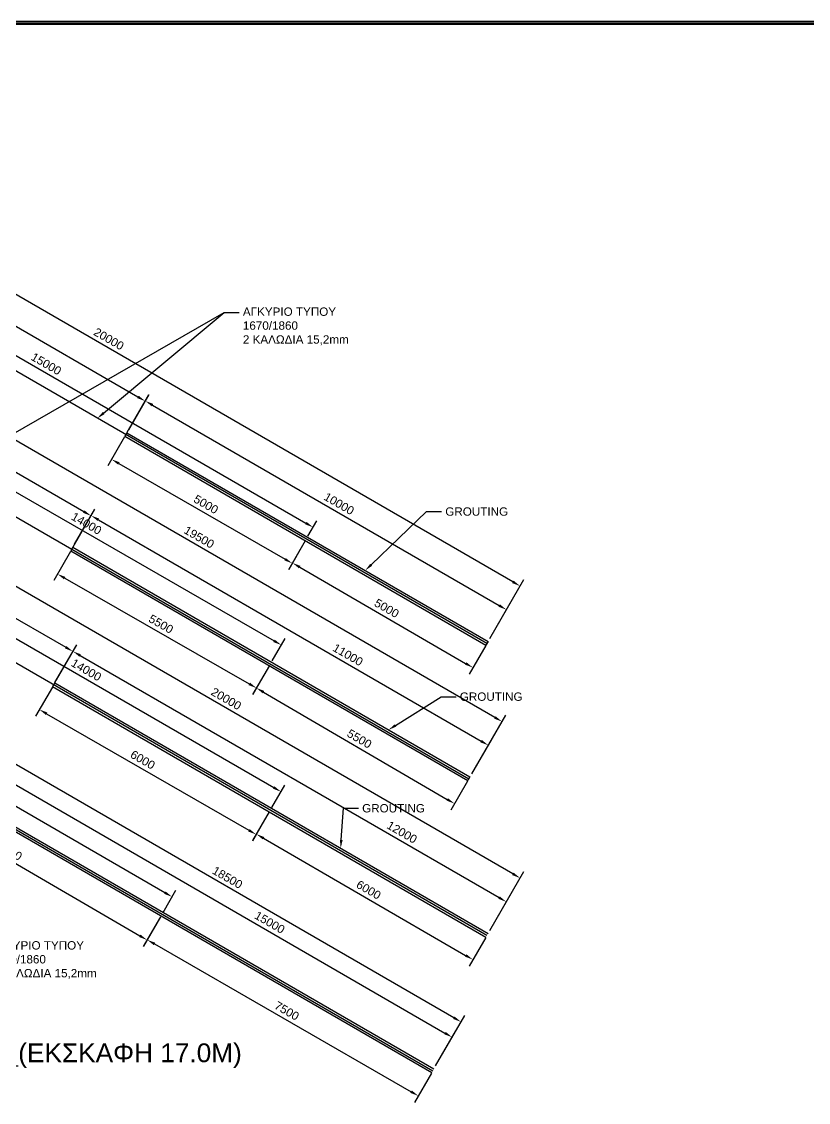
# Model space of a CAD drawing. Header units: inches. Extents: x 3 to 172, y -67 to 57.
# Drawn here: x 18.38 to 37.25, y -37.74 to -11.83 of the extents above; entities that cross this region are included whole.
import ezdxf
from ezdxf import colors
from ezdxf.entities.mleader import LeaderData, LeaderLine
from ezdxf.math import Vec2, Vec3

# ---------------------------------------------------------------- set-up
doc = ezdxf.new("R2010")
doc.units = ezdxf.units.IN
doc.header["$MEASUREMENT"] = 0
for name, color, linetype in [('BEAMS', 3, 'Continuous'), ('BORDER-1', 5, 'Continuous'), ('DETAILS', 3, 'Continuous'), ('PILES 1500', 3, 'Continuous'), ('STATICA', 3, 'Continuous'), ('TEXT', 3, 'Continuous')]:
    doc.layers.add(name, color=color, linetype=linetype)
doc.styles.add('arial greek', font='arial.ttf')
doc.styles.get("Standard").update_dxf_attribs({"font": 'arial.ttf'})
doc.styles.add('STYLE1', font='arial.ttf')
doc.styles.add('STYLE2', font='arial.ttf')
doc.dimstyles.new('1-100', dxfattribs={"dimtxt": 0.2, "dimasz": 0.2, "dimexe": 0.2, "dimexo": 0, "dimgap": 0.1, "dimtad": 1, "dimdec": 0, "dimlfac": 1000, "dimzin": 1, "dimdsep": 46, "dimtxsty": 'arial greek', "dimcen": 0.02, "dimclrd": 1, "dimclre": 1, "dimclrt": 3, "dimadec": 3, "dimazin": 0, "dimtfac": 0.1, "dimtdec": 0, "dimtmove": 0, "dimatfit": 2, "dimfxl": 1, "dimtolj": 1, "dimtzin": 0, "dimarcsym": 0})
doc.dimstyles.new('style 1', dxfattribs={"dimtxt": 0.2, "dimasz": 0.2, "dimexe": 0.18, "dimexo": 0.0625, "dimgap": 0.09, "dimtad": 1, "dimdec": 0, "dimlfac": 1000, "dimzin": 0, "dimdsep": 46, "dimtxsty": 'STYLE2', "dimcen": 0.09, "dimclrd": 1, "dimclre": 1, "dimclrt": 3, "dimadec": 3, "dimazin": 0, "dimtfac": 1, "dimtdec": 0, "dimtofl": 0, "dimtmove": 0, "dimatfit": 3, "dimfxl": 1, "dimtolj": 1, "dimtzin": 0, "dimarcsym": 0})

# ---------------------------------------------------------------- blocks, each defined once
blk = doc.blocks.new('*D427')
at = {"layer": 'DefPoints', "color": 0, "linetype": 'Continuous', "ltscale": 4, "transparency": 16777216}
for p in [(12.227, -16.72), (21.346, -20.927), (20.883, -21.727)]:
    blk.add_point(p, dxfattribs=at)
at = {"layer": 'DETAILS', "color": 1, "linetype": 'Continuous', "lineweight": -2, "ltscale": 4, "transparency": 16777216}
for p, q in [((12.258, -16.666), (12.78, -15.764)), ((12.863, -16.02), (21.173, -20.827)), ((20.914, -21.673), (21.436, -20.771))]:
    blk.add_line(p, q, dxfattribs=at)
at = {"layer": 'DETAILS', "color": 1, "linetype": 'Continuous', "ltscale": 4, "transparency": 16777216}
for points in [[(12.88, -15.991), (12.846, -16.049), (12.69, -15.92)], [(21.189, -20.798), (21.156, -20.856), (21.346, -20.927)]]:
    blk.add_solid(points, dxfattribs=at)
at = {"layer": 'DETAILS', "color": 3, "linetype": 'Continuous', "lineweight": 15, "ltscale": 4, "transparency": 16777216, "insert": (17.114, -18.257), "char_height": 0.2, "attachment_point": 5, "rotation": 329.9515, "style": 'STYLE2'}
blk.add_mtext('\\A1;10000', dxfattribs=at)
blk = doc.blocks.new('*D428')
at = {"layer": 'DefPoints', "color": 0, "linetype": 'Continuous', "ltscale": 4, "transparency": 16777216}
for p in [(20.918, -21.666), (30.005, -25.927), (29.576, -26.67)]:
    blk.add_point(p, dxfattribs=at)
at = {"layer": 'DETAILS', "color": 1, "linetype": 'Continuous', "lineweight": -2, "ltscale": 4, "transparency": 16777216}
for p, q in [((20.95, -21.612), (21.438, -20.767)), ((21.521, -21.023), (29.832, -25.827)), ((29.608, -26.616), (30.096, -25.772))]:
    blk.add_line(p, q, dxfattribs=at)
at = {"layer": 'DETAILS', "color": 1, "linetype": 'Continuous', "ltscale": 4, "transparency": 16777216}
for points in [[(21.538, -20.994), (21.504, -21.052), (21.348, -20.923)], [(29.849, -25.798), (29.816, -25.856), (30.005, -25.927)]]:
    blk.add_solid(points, dxfattribs=at)
at = {"layer": 'DETAILS', "color": 3, "linetype": 'Continuous', "lineweight": 15, "ltscale": 4, "transparency": 16777216, "insert": (25.994, -23.387), "char_height": 0.2, "attachment_point": 5, "rotation": 329.9721, "style": 'STYLE2'}
blk.add_mtext('\\A1;10000', dxfattribs=at)
blk = doc.blocks.new('*D429')
at = {"layer": 'DefPoints', "color": 0, "linetype": 'Continuous', "ltscale": 4, "transparency": 16777216}
for p in [(13.02, -15.349), (12.262, -16.658), (29.576, -26.67)]:
    blk.add_point(p, dxfattribs=at)
at = {"layer": 'DETAILS', "color": 1, "linetype": 'Continuous', "lineweight": -2, "ltscale": 4, "transparency": 16777216}
for p, q in [((12.294, -16.604), (13.11, -15.193)), ((30.16, -25.26), (13.193, -15.449)), ((29.608, -26.616), (30.424, -25.204))]:
    blk.add_line(p, q, dxfattribs=at)
at = {"layer": 'DETAILS', "color": 1, "linetype": 'Continuous', "ltscale": 4, "transparency": 16777216}
for points in [[(13.21, -15.42), (13.176, -15.478), (13.02, -15.349)], [(30.177, -25.231), (30.144, -25.289), (30.334, -25.36)]]:
    blk.add_solid(points, dxfattribs=at)
at = {"layer": 'DETAILS', "color": 3, "linetype": 'Continuous', "lineweight": 15, "ltscale": 4, "transparency": 16777216, "insert": (20.474, -19.437), "char_height": 0.2, "attachment_point": 5, "rotation": 329.9614, "style": 'STYLE2'}
blk.add_mtext('\\A1;20000', dxfattribs=at)
blk = doc.blocks.new('*D474')
at = {"layer": 'DefPoints', "color": 0, "transparency": 16777216}
for p in [(12.048, -16.708), (12.205, -16.707), (13.581, -16.708), (13.475, -16.932), (29.541, -26.732)]:
    blk.add_point(p, dxfattribs=at)
at = {"layer": 'STATICA', "color": 1, "lineweight": -2, "transparency": 16777216}
blk.add_line((13.209, -17.518), (12.836, -17.979), dxfattribs=at)
for start, end in [(338.8595, 351.102), (321.0635, 329.9615)]:
    blk.add_arc((12.206, -16.708), 1.289, start, end, dxfattribs=at)
at = {"layer": 'STATICA', "color": 1, "transparency": 16777216}
for points in [[(13.446, -16.905), (13.513, -16.91), (13.495, -16.708)], [(13.438, -17.187), (13.378, -17.158), (13.322, -17.353)]]:
    blk.add_solid(points, dxfattribs=at)
at = {"layer": 'STATICA', "color": 3, "transparency": 16777216, "insert": (12.865, -17.621), "char_height": 0.2, "attachment_point": 5, "rotation": 51.0635, "style": 'arial greek'}
blk.add_mtext('\\A1;30%%D', dxfattribs=at)
blk = doc.blocks.new('*D430')
at = {"layer": 'DefPoints', "color": 0, "linetype": 'Continuous', "ltscale": 4, "transparency": 16777216}
for p in [(12.227, -16.72), (25.372, -23.952), (25.216, -24.222)]:
    blk.add_point(p, dxfattribs=at)
at = {"layer": 'DETAILS', "color": 1, "linetype": 'Continuous', "lineweight": -2, "ltscale": 4, "transparency": 16777216}
for p, q in [((12.258, -16.666), (12.473, -16.294)), ((12.556, -16.55), (25.199, -23.852)), ((25.247, -24.168), (25.462, -23.796))]:
    blk.add_line(p, q, dxfattribs=at)
at = {"layer": 'DETAILS', "color": 1, "linetype": 'Continuous', "ltscale": 4, "transparency": 16777216}
for points in [[(12.573, -16.521), (12.539, -16.579), (12.383, -16.45)], [(25.215, -23.823), (25.182, -23.881), (25.372, -23.952)]]:
    blk.add_solid(points, dxfattribs=at)
at = {"layer": 'DETAILS', "color": 3, "linetype": 'Continuous', "lineweight": 15, "ltscale": 4, "transparency": 16777216, "insert": (18.973, -20.035), "char_height": 0.2, "attachment_point": 5, "rotation": 329.9899, "style": 'STYLE2'}
blk.add_mtext('\\A1;15000', dxfattribs=at)
blk = doc.blocks.new('*D431')
at = {"layer": 'DefPoints', "color": 0, "linetype": 'Continuous', "ltscale": 4, "transparency": 16777216}
for p in [(25.216, -24.222), (29.541, -26.732), (29.202, -27.315)]:
    blk.add_point(p, dxfattribs=at)
at = {"layer": 'DETAILS', "color": 1, "linetype": 'Continuous', "lineweight": -2, "ltscale": 4, "transparency": 16777216}
for p, q in [((25.184, -24.276), (24.787, -24.962)), ((25.05, -24.906), (29.029, -27.215)), ((29.509, -26.786), (29.112, -27.471))]:
    blk.add_line(p, q, dxfattribs=at)
at = {"layer": 'DETAILS', "color": 1, "linetype": 'Continuous', "ltscale": 4, "transparency": 16777216}
for points in [[(25.067, -24.877), (25.033, -24.935), (24.877, -24.806)], [(29.046, -27.186), (29.012, -27.244), (29.202, -27.315)]]:
    blk.add_solid(points, dxfattribs=at)
at = {"layer": 'DETAILS', "color": 3, "linetype": 'Continuous', "lineweight": 15, "ltscale": 4, "transparency": 16777216, "insert": (27.136, -25.894), "char_height": 0.2, "attachment_point": 5, "rotation": 329.876, "style": 'STYLE2'}
blk.add_mtext('\\A1;5000', dxfattribs=at)
blk = doc.blocks.new('*D432')
at = {"layer": 'DefPoints', "color": 0, "linetype": 'Continuous', "ltscale": 4, "transparency": 16777216}
for p in [(20.883, -21.727), (25.216, -24.222), (24.873, -24.817)]:
    blk.add_point(p, dxfattribs=at)
at = {"layer": 'DETAILS', "color": 1, "linetype": 'Continuous', "lineweight": -2, "ltscale": 4, "transparency": 16777216}
for p, q in [((20.852, -21.781), (20.45, -22.478)), ((20.714, -22.422), (24.7, -24.717)), ((25.185, -24.276), (24.783, -24.973))]:
    blk.add_line(p, q, dxfattribs=at)
at = {"layer": 'DETAILS', "color": 1, "linetype": 'Continuous', "ltscale": 4, "transparency": 16777216}
for points in [[(20.73, -22.393), (20.697, -22.451), (20.54, -22.322)], [(24.716, -24.689), (24.683, -24.746), (24.873, -24.817)]]:
    blk.add_solid(points, dxfattribs=at)
at = {"layer": 'DETAILS', "color": 3, "linetype": 'Continuous', "lineweight": 15, "ltscale": 4, "transparency": 16777216, "insert": (22.803, -23.403), "char_height": 0.2, "attachment_point": 5, "rotation": 330.0655, "style": 'STYLE2'}
blk.add_mtext('\\A1;5000', dxfattribs=at)
blk = doc.blocks.new('*D435')
at = {"layer": 'DefPoints', "color": 0, "linetype": 'Continuous', "ltscale": 4, "transparency": 16777216}
for p in [(12.227, -20.22), (20.047, -23.676), (19.585, -24.475)]:
    blk.add_point(p, dxfattribs=at)
at = {"layer": 'DETAILS', "color": 1, "linetype": 'Continuous', "lineweight": -2, "ltscale": 4, "transparency": 16777216}
for p, q in [((12.258, -20.166), (12.779, -19.266)), ((12.862, -19.522), (19.874, -23.576)), ((19.617, -24.42), (20.137, -23.52))]:
    blk.add_line(p, q, dxfattribs=at)
at = {"layer": 'DETAILS', "color": 1, "linetype": 'Continuous', "ltscale": 4, "transparency": 16777216}
for points in [[(12.878, -19.493), (12.845, -19.55), (12.689, -19.421)], [(19.891, -23.547), (19.857, -23.605), (20.047, -23.676)]]:
    blk.add_solid(points, dxfattribs=at)
at = {"layer": 'DETAILS', "color": 3, "linetype": 'Continuous', "lineweight": 15, "ltscale": 4, "transparency": 16777216, "insert": (16.464, -21.382), "char_height": 0.2, "attachment_point": 5, "rotation": 329.965, "style": 'STYLE2'}
blk.add_mtext('\\A1;8500', dxfattribs=at)
blk = doc.blocks.new('*D436')
at = {"layer": 'DefPoints', "color": 0, "linetype": 'Continuous', "ltscale": 4, "transparency": 16777216}
for p in [(19.621, -24.413), (29.572, -29.178), (29.143, -29.92)]:
    blk.add_point(p, dxfattribs=at)
at = {"layer": 'DETAILS', "color": 1, "linetype": 'Continuous', "lineweight": -2, "ltscale": 4, "transparency": 16777216}
for p, q in [((19.652, -24.359), (20.14, -23.516)), ((20.223, -23.772), (29.399, -29.078)), ((29.175, -29.866), (29.662, -29.022))]:
    blk.add_line(p, q, dxfattribs=at)
at = {"layer": 'DETAILS', "color": 1, "linetype": 'Continuous', "ltscale": 4, "transparency": 16777216}
for points in [[(20.24, -23.743), (20.206, -23.8), (20.05, -23.671)], [(29.416, -29.049), (29.382, -29.107), (29.572, -29.178)]]:
    blk.add_solid(points, dxfattribs=at)
at = {"layer": 'DETAILS', "color": 3, "linetype": 'Continuous', "lineweight": 15, "ltscale": 4, "transparency": 16777216, "insert": (26.206, -27.009), "char_height": 0.2, "attachment_point": 5, "rotation": 329.9593, "style": 'STYLE2'}
blk.add_mtext('\\A1;11000', dxfattribs=at)
blk = doc.blocks.new('*D437')
at = {"layer": 'DefPoints', "color": 0, "linetype": 'Continuous', "ltscale": 4, "transparency": 16777216}
for p in [(13.02, -18.849), (12.262, -20.158), (29.143, -29.92)]:
    blk.add_point(p, dxfattribs=at)
at = {"layer": 'DETAILS', "color": 1, "linetype": 'Continuous', "lineweight": -2, "ltscale": 4, "transparency": 16777216}
for p, q in [((12.294, -20.104), (13.11, -18.693)), ((29.728, -28.51), (13.193, -18.949)), ((29.175, -29.866), (29.991, -28.454))]:
    blk.add_line(p, q, dxfattribs=at)
at = {"layer": 'DETAILS', "color": 1, "linetype": 'Continuous', "ltscale": 4, "transparency": 16777216}
for points in [[(13.21, -18.92), (13.176, -18.978), (13.02, -18.849)], [(29.744, -28.481), (29.711, -28.539), (29.901, -28.61)]]:
    blk.add_solid(points, dxfattribs=at)
at = {"layer": 'DETAILS', "color": 3, "linetype": 'Continuous', "lineweight": 15, "ltscale": 4, "transparency": 16777216, "insert": (22.639, -24.189), "char_height": 0.2, "attachment_point": 5, "rotation": 329.9614, "style": 'STYLE2'}
blk.add_mtext('\\A1;19500', dxfattribs=at)
blk = doc.blocks.new('*D476')
at = {"layer": 'DefPoints', "color": 0, "transparency": 16777216}
for p in [(12.048, -20.208), (12.205, -20.207), (13.581, -20.208), (13.475, -20.432), (29.108, -29.981)]:
    blk.add_point(p, dxfattribs=at)
at = {"layer": 'STATICA', "color": 1, "lineweight": -2, "transparency": 16777216}
blk.add_line((13.209, -21.018), (12.836, -21.479), dxfattribs=at)
for start, end in [(338.8595, 351.102), (321.0635, 329.9615)]:
    blk.add_arc((12.206, -20.208), 1.289, start, end, dxfattribs=at)
at = {"layer": 'STATICA', "color": 1, "transparency": 16777216}
for points in [[(13.446, -20.405), (13.513, -20.41), (13.495, -20.208)], [(13.438, -20.687), (13.378, -20.658), (13.322, -20.853)]]:
    blk.add_solid(points, dxfattribs=at)
at = {"layer": 'STATICA', "color": 3, "transparency": 16777216, "insert": (12.865, -21.121), "char_height": 0.2, "attachment_point": 5, "rotation": 51.0635, "style": 'arial greek'}
blk.add_mtext('\\A1;30%%D', dxfattribs=at)
blk = doc.blocks.new('*D438')
at = {"layer": 'DefPoints', "color": 0, "linetype": 'Continuous', "ltscale": 4, "transparency": 16777216}
for p in [(12.227, -20.22), (24.608, -26.774), (24.357, -27.209)]:
    blk.add_point(p, dxfattribs=at)
at = {"layer": 'DETAILS', "color": 1, "linetype": 'Continuous', "lineweight": -2, "ltscale": 4, "transparency": 16777216}
for p, q in [((12.258, -20.166), (12.567, -19.629)), ((12.651, -19.885), (24.434, -26.674)), ((24.388, -27.154), (24.698, -26.618))]:
    blk.add_line(p, q, dxfattribs=at)
at = {"layer": 'DETAILS', "color": 1, "linetype": 'Continuous', "ltscale": 4, "transparency": 16777216}
for points in [[(12.667, -19.856), (12.634, -19.914), (12.477, -19.785)], [(24.451, -26.645), (24.418, -26.703), (24.608, -26.774)]]:
    blk.add_solid(points, dxfattribs=at)
at = {"layer": 'DETAILS', "color": 3, "linetype": 'Continuous', "lineweight": 15, "ltscale": 4, "transparency": 16777216, "insert": (19.938, -23.862), "char_height": 0.2, "attachment_point": 5, "rotation": 330.0532, "style": 'STYLE2'}
blk.add_mtext('\\A1;14000', dxfattribs=at)
blk = doc.blocks.new('*D439')
at = {"layer": 'DefPoints', "color": 0, "linetype": 'Continuous', "ltscale": 4, "transparency": 16777216}
for p in [(24.357, -27.209), (29.108, -29.981), (28.761, -30.576)]:
    blk.add_point(p, dxfattribs=at)
at = {"layer": 'DETAILS', "color": 1, "linetype": 'Continuous', "lineweight": -2, "ltscale": 4, "transparency": 16777216}
for p, q in [((24.326, -27.263), (23.92, -27.958)), ((24.183, -27.904), (28.588, -30.475)), ((29.076, -30.035), (28.67, -30.731))]:
    blk.add_line(p, q, dxfattribs=at)
at = {"layer": 'DETAILS', "color": 1, "linetype": 'Continuous', "ltscale": 4, "transparency": 16777216}
for points in [[(24.2, -27.875), (24.166, -27.933), (24.01, -27.803)], [(28.605, -30.446), (28.571, -30.504), (28.761, -30.576)]]:
    blk.add_solid(points, dxfattribs=at)
at = {"layer": 'DETAILS', "color": 3, "linetype": 'Continuous', "lineweight": 15, "ltscale": 4, "transparency": 16777216, "insert": (26.482, -29.023), "char_height": 0.2, "attachment_point": 5, "rotation": 329.7279, "style": 'STYLE2'}
blk.add_mtext('\\A1;5500', dxfattribs=at)
blk = doc.blocks.new('*D440')
at = {"layer": 'DefPoints', "color": 0, "linetype": 'Continuous', "ltscale": 4, "transparency": 16777216}
for p in [(19.586, -24.474), (24.357, -27.209), (24.015, -27.806)]:
    blk.add_point(p, dxfattribs=at)
at = {"layer": 'DETAILS', "color": 1, "linetype": 'Continuous', "lineweight": -2, "ltscale": 4, "transparency": 16777216}
for p, q in [((19.554, -24.529), (19.154, -25.228)), ((19.417, -25.171), (23.842, -27.706)), ((24.326, -27.263), (23.926, -27.962))]:
    blk.add_line(p, q, dxfattribs=at)
at = {"layer": 'DETAILS', "color": 1, "linetype": 'Continuous', "ltscale": 4, "transparency": 16777216}
for points in [[(19.433, -25.142), (19.4, -25.2), (19.243, -25.072)], [(23.858, -27.677), (23.825, -27.735), (24.015, -27.806)]]:
    blk.add_solid(points, dxfattribs=at)
at = {"layer": 'DETAILS', "color": 3, "linetype": 'Continuous', "lineweight": 15, "ltscale": 4, "transparency": 16777216, "insert": (21.725, -26.272), "char_height": 0.2, "attachment_point": 5, "rotation": 330.1883, "style": 'STYLE2'}
blk.add_mtext('\\A1;5500', dxfattribs=at)
blk = doc.blocks.new('*D443')
at = {"layer": 'DefPoints', "color": 0, "linetype": 'Continuous', "ltscale": 4, "transparency": 16777216}
for p in [(12.227, -23.72), (19.613, -26.929), (19.151, -27.727)]:
    blk.add_point(p, dxfattribs=at)
at = {"layer": 'DETAILS', "color": 1, "linetype": 'Continuous', "lineweight": -2, "ltscale": 4, "transparency": 16777216}
for p, q in [((12.258, -23.666), (12.779, -22.766)), ((12.862, -23.022), (19.44, -26.829)), ((19.182, -27.673), (19.703, -26.773))]:
    blk.add_line(p, q, dxfattribs=at)
at = {"layer": 'DETAILS', "color": 1, "linetype": 'Continuous', "ltscale": 4, "transparency": 16777216}
for points in [[(12.879, -22.993), (12.845, -23.051), (12.689, -22.922)], [(19.457, -26.8), (19.423, -26.857), (19.613, -26.929)]]:
    blk.add_solid(points, dxfattribs=at)
at = {"layer": 'DETAILS', "color": 3, "linetype": 'Continuous', "lineweight": 15, "ltscale": 4, "transparency": 16777216, "insert": (16.247, -24.759), "char_height": 0.2, "attachment_point": 5, "rotation": 329.9404, "style": 'STYLE2'}
blk.add_mtext('\\A1;8000', dxfattribs=at)
blk = doc.blocks.new('*D444')
at = {"layer": 'DefPoints', "color": 0, "linetype": 'Continuous', "ltscale": 4, "transparency": 16777216}
for p in [(19.186, -27.666), (30.004, -32.931), (29.576, -33.67)]:
    blk.add_point(p, dxfattribs=at)
at = {"layer": 'DETAILS', "color": 1, "linetype": 'Continuous', "lineweight": -2, "ltscale": 4, "transparency": 16777216}
for p, q in [((19.218, -27.612), (19.704, -26.77)), ((19.787, -27.026), (29.83, -32.831)), ((29.608, -33.616), (30.094, -32.775))]:
    blk.add_line(p, q, dxfattribs=at)
at = {"layer": 'DETAILS', "color": 1, "linetype": 'Continuous', "ltscale": 4, "transparency": 16777216}
for points in [[(19.804, -26.998), (19.77, -27.055), (19.614, -26.926)], [(29.847, -32.802), (29.814, -32.859), (30.004, -32.931)]]:
    blk.add_solid(points, dxfattribs=at)
at = {"layer": 'DETAILS', "color": 3, "linetype": 'Continuous', "lineweight": 15, "ltscale": 4, "transparency": 16777216, "insert": (27.502, -31.263), "char_height": 0.2, "attachment_point": 5, "rotation": 329.976, "style": 'STYLE2'}
blk.add_mtext('\\A1;12000', dxfattribs=at)
blk = doc.blocks.new('*D445')
at = {"layer": 'DefPoints', "color": 0, "linetype": 'Continuous', "ltscale": 4, "transparency": 16777216}
for p in [(13.02, -22.349), (12.262, -23.658), (29.576, -33.67)]:
    blk.add_point(p, dxfattribs=at)
at = {"layer": 'DETAILS', "color": 1, "linetype": 'Continuous', "lineweight": -2, "ltscale": 4, "transparency": 16777216}
for p, q in [((12.294, -23.604), (13.11, -22.193)), ((30.16, -32.26), (13.193, -22.449)), ((29.608, -33.616), (30.424, -32.204))]:
    blk.add_line(p, q, dxfattribs=at)
at = {"layer": 'DETAILS', "color": 1, "linetype": 'Continuous', "ltscale": 4, "transparency": 16777216}
for points in [[(13.21, -22.42), (13.176, -22.478), (13.02, -22.349)], [(30.177, -32.231), (30.144, -32.289), (30.334, -32.36)]]:
    blk.add_solid(points, dxfattribs=at)
at = {"layer": 'DETAILS', "color": 3, "linetype": 'Continuous', "lineweight": 15, "ltscale": 4, "transparency": 16777216, "insert": (23.288, -28.064), "char_height": 0.2, "attachment_point": 5, "rotation": 329.9614, "style": 'STYLE2'}
blk.add_mtext('\\A1;20000', dxfattribs=at)
blk = doc.blocks.new('*D477')
at = {"layer": 'DefPoints', "color": 0, "transparency": 16777216}
for p in [(12.048, -23.708), (12.205, -23.707), (13.581, -23.708), (13.475, -23.932), (29.541, -33.732)]:
    blk.add_point(p, dxfattribs=at)
at = {"layer": 'STATICA', "color": 1, "lineweight": -2, "transparency": 16777216}
blk.add_line((13.209, -24.518), (12.836, -24.979), dxfattribs=at)
for start, end in [(338.8595, 351.102), (321.0635, 329.9615)]:
    blk.add_arc((12.206, -23.708), 1.289, start, end, dxfattribs=at)
at = {"layer": 'STATICA', "color": 1, "transparency": 16777216}
for points in [[(13.446, -23.905), (13.513, -23.91), (13.495, -23.708)], [(13.438, -24.187), (13.378, -24.158), (13.322, -24.353)]]:
    blk.add_solid(points, dxfattribs=at)
at = {"layer": 'STATICA', "color": 3, "transparency": 16777216, "insert": (12.865, -24.621), "char_height": 0.2, "attachment_point": 5, "rotation": 51.0635, "style": 'arial greek'}
blk.add_mtext('\\A1;30%%D', dxfattribs=at)
blk = doc.blocks.new('*D446')
at = {"layer": 'DefPoints', "color": 0, "linetype": 'Continuous', "ltscale": 4, "transparency": 16777216}
for p in [(12.227, -23.72), (24.6, -30.29), (24.349, -30.723)]:
    blk.add_point(p, dxfattribs=at)
at = {"layer": 'DETAILS', "color": 1, "linetype": 'Continuous', "lineweight": -2, "ltscale": 4, "transparency": 16777216}
for p, q in [((12.258, -23.666), (12.567, -23.131)), ((12.65, -23.387), (24.426, -30.19)), ((24.38, -30.669), (24.69, -30.134))]:
    blk.add_line(p, q, dxfattribs=at)
at = {"layer": 'DETAILS', "color": 1, "linetype": 'Continuous', "ltscale": 4, "transparency": 16777216}
for points in [[(12.667, -23.358), (12.634, -23.416), (12.477, -23.287)], [(24.443, -30.161), (24.41, -30.219), (24.6, -30.29)]]:
    blk.add_solid(points, dxfattribs=at)
at = {"layer": 'DETAILS', "color": 3, "linetype": 'Continuous', "lineweight": 15, "ltscale": 4, "transparency": 16777216, "insert": (19.933, -27.372), "char_height": 0.2, "attachment_point": 5, "rotation": 329.9849, "style": 'STYLE2'}
blk.add_mtext('\\A1;14000', dxfattribs=at)
blk = doc.blocks.new('*D447')
at = {"layer": 'DefPoints', "color": 0, "linetype": 'Continuous', "ltscale": 4, "transparency": 16777216}
for p in [(24.349, -30.723), (29.541, -33.732), (29.202, -34.316)]:
    blk.add_point(p, dxfattribs=at)
at = {"layer": 'DETAILS', "color": 1, "linetype": 'Continuous', "lineweight": -2, "ltscale": 4, "transparency": 16777216}
for p, q in [((24.318, -30.777), (23.921, -31.463)), ((24.184, -31.407), (29.029, -34.215)), ((29.509, -33.786), (29.112, -34.471))]:
    blk.add_line(p, q, dxfattribs=at)
at = {"layer": 'DETAILS', "color": 1, "linetype": 'Continuous', "ltscale": 4, "transparency": 16777216}
for points in [[(24.201, -31.378), (24.167, -31.436), (24.011, -31.307)], [(29.046, -34.186), (29.012, -34.244), (29.202, -34.316)]]:
    blk.add_solid(points, dxfattribs=at)
at = {"layer": 'DETAILS', "color": 3, "linetype": 'Continuous', "lineweight": 15, "ltscale": 4, "transparency": 16777216, "insert": (26.703, -32.645), "char_height": 0.2, "attachment_point": 5, "rotation": 329.9067, "style": 'STYLE2'}
blk.add_mtext('\\A1;6000', dxfattribs=at)
blk = doc.blocks.new('*D448')
at = {"layer": 'DefPoints', "color": 0, "linetype": 'Continuous', "ltscale": 4, "transparency": 16777216}
for p in [(19.151, -27.727), (24.349, -30.723), (24.007, -31.317)]:
    blk.add_point(p, dxfattribs=at)
at = {"layer": 'DETAILS', "color": 1, "linetype": 'Continuous', "lineweight": -2, "ltscale": 4, "transparency": 16777216}
for p, q in [((19.12, -27.781), (18.719, -28.477)), ((18.982, -28.421), (23.834, -31.217)), ((24.318, -30.777), (23.917, -31.473))]:
    blk.add_line(p, q, dxfattribs=at)
at = {"layer": 'DETAILS', "color": 1, "linetype": 'Continuous', "ltscale": 4, "transparency": 16777216}
for points in [[(18.999, -28.392), (18.965, -28.45), (18.809, -28.321)], [(23.85, -31.188), (23.817, -31.246), (24.007, -31.317)]]:
    blk.add_solid(points, dxfattribs=at)
at = {"layer": 'DETAILS', "color": 3, "linetype": 'Continuous', "lineweight": 15, "ltscale": 4, "transparency": 16777216, "insert": (21.287, -29.527), "char_height": 0.2, "attachment_point": 5, "rotation": 330.0432, "style": 'STYLE2'}
blk.add_mtext('\\A1;6000', dxfattribs=at)
blk = doc.blocks.new('*D450')
at = {"layer": 'DefPoints', "color": 0, "linetype": 'Continuous', "ltscale": 4, "transparency": 16777216}
for p in [(15.293, -29.41), (28.707, -36.178), (28.278, -36.919)]:
    blk.add_point(p, dxfattribs=at)
at = {"layer": 'DETAILS', "color": 1, "linetype": 'Continuous', "lineweight": -2, "ltscale": 4, "transparency": 16777216}
for p, q in [((15.324, -29.356), (15.812, -28.513)), ((15.895, -28.769), (28.533, -36.077)), ((28.309, -36.865), (28.797, -36.022))]:
    blk.add_line(p, q, dxfattribs=at)
at = {"layer": 'DETAILS', "color": 1, "linetype": 'Continuous', "ltscale": 4, "transparency": 16777216}
for points in [[(15.911, -28.74), (15.878, -28.797), (15.721, -28.668)], [(28.55, -36.049), (28.517, -36.106), (28.707, -36.178)]]:
    blk.add_solid(points, dxfattribs=at)
at = {"layer": 'DETAILS', "color": 3, "linetype": 'Continuous', "lineweight": 15, "ltscale": 4, "transparency": 16777216, "insert": (24.331, -33.425), "char_height": 0.2, "attachment_point": 5, "rotation": 329.9599, "style": 'STYLE2'}
blk.add_mtext('\\A1;15000', dxfattribs=at)
blk = doc.blocks.new('*D451')
at = {"layer": 'DefPoints', "color": 0, "linetype": 'Continuous', "ltscale": 4, "transparency": 16777216}
for p in [(12.904, -26.549), (12.262, -27.658), (28.278, -36.919)]:
    blk.add_point(p, dxfattribs=at)
at = {"layer": 'DETAILS', "color": 1, "linetype": 'Continuous', "lineweight": -2, "ltscale": 4, "transparency": 16777216}
for p, q in [((12.294, -27.604), (12.994, -26.393)), ((28.746, -35.71), (13.077, -26.649)), ((28.309, -36.865), (29.009, -35.654))]:
    blk.add_line(p, q, dxfattribs=at)
at = {"layer": 'DETAILS', "color": 1, "linetype": 'Continuous', "ltscale": 4, "transparency": 16777216}
for points in [[(13.094, -26.62), (13.06, -26.678), (12.904, -26.549)], [(28.763, -35.681), (28.729, -35.738), (28.919, -35.81)]]:
    blk.add_solid(points, dxfattribs=at)
at = {"layer": 'DETAILS', "color": 3, "linetype": 'Continuous', "lineweight": 15, "ltscale": 4, "transparency": 16777216, "insert": (23.318, -32.349), "char_height": 0.2, "attachment_point": 5, "rotation": 329.9614, "style": 'STYLE2'}
blk.add_mtext('\\A1;18500', dxfattribs=at)
blk = doc.blocks.new('*D478')
at = {"layer": 'DefPoints', "color": 0, "transparency": 16777216}
for p in [(12.048, -27.708), (12.205, -27.707), (13.581, -27.708), (13.475, -27.932), (28.242, -36.981)]:
    blk.add_point(p, dxfattribs=at)
at = {"layer": 'STATICA', "color": 1, "lineweight": -2, "transparency": 16777216}
blk.add_line((13.209, -28.518), (12.836, -28.979), dxfattribs=at)
for start, end in [(338.8595, 351.102), (321.0635, 329.9615)]:
    blk.add_arc((12.206, -27.708), 1.289, start, end, dxfattribs=at)
at = {"layer": 'STATICA', "color": 1, "transparency": 16777216}
for points in [[(13.446, -27.905), (13.513, -27.91), (13.495, -27.708)], [(13.438, -28.187), (13.378, -28.158), (13.322, -28.353)]]:
    blk.add_solid(points, dxfattribs=at)
at = {"layer": 'STATICA', "color": 3, "transparency": 16777216, "insert": (12.865, -28.621), "char_height": 0.2, "attachment_point": 5, "rotation": 51.0635, "style": 'arial greek'}
blk.add_mtext('\\A1;30%%D', dxfattribs=at)
blk = doc.blocks.new('*D452')
at = {"layer": 'DefPoints', "color": 0, "linetype": 'Continuous', "ltscale": 4, "transparency": 16777216}
for p in [(12.227, -27.72), (21.99, -32.811), (21.742, -33.239)]:
    blk.add_point(p, dxfattribs=at)
at = {"layer": 'DETAILS', "color": 1, "linetype": 'Continuous', "lineweight": -2, "ltscale": 4, "transparency": 16777216}
for p, q in [((12.258, -27.666), (12.565, -27.136)), ((12.648, -27.392), (21.817, -32.711)), ((21.773, -33.185), (22.081, -32.655))]:
    blk.add_line(p, q, dxfattribs=at)
at = {"layer": 'DETAILS', "color": 1, "linetype": 'Continuous', "ltscale": 4, "transparency": 16777216}
for points in [[(12.665, -27.363), (12.631, -27.421), (12.475, -27.292)], [(21.834, -32.682), (21.801, -32.74), (21.99, -32.811)]]:
    blk.add_solid(points, dxfattribs=at)
at = {"layer": 'DETAILS', "color": 3, "linetype": 'Continuous', "lineweight": 15, "ltscale": 4, "transparency": 16777216, "insert": (17.761, -30.136), "char_height": 0.2, "attachment_point": 5, "rotation": 329.8847, "style": 'STYLE2'}
blk.add_mtext('\\A1;11000', dxfattribs=at)
blk = doc.blocks.new('*D453')
at = {"layer": 'DefPoints', "color": 0, "linetype": 'Continuous', "ltscale": 4, "transparency": 16777216}
for p in [(21.742, -33.239), (28.242, -36.981), (27.895, -37.583)]:
    blk.add_point(p, dxfattribs=at)
at = {"layer": 'DETAILS', "color": 1, "linetype": 'Continuous', "lineweight": -2, "ltscale": 4, "transparency": 16777216}
for p, q in [((21.711, -33.293), (21.305, -33.998)), ((21.569, -33.941), (27.722, -37.483)), ((28.211, -37.035), (27.805, -37.739))]:
    blk.add_line(p, q, dxfattribs=at)
at = {"layer": 'DETAILS', "color": 1, "linetype": 'Continuous', "ltscale": 4, "transparency": 16777216}
for points in [[(21.585, -33.912), (21.552, -33.97), (21.395, -33.842)], [(27.739, -37.455), (27.705, -37.512), (27.895, -37.583)]]:
    blk.add_solid(points, dxfattribs=at)
at = {"layer": 'DETAILS', "color": 3, "linetype": 'Continuous', "lineweight": 15, "ltscale": 4, "transparency": 16777216, "insert": (24.741, -35.546), "char_height": 0.2, "attachment_point": 5, "rotation": 330.074, "style": 'STYLE2'}
blk.add_mtext('\\A1;7500', dxfattribs=at)
blk = doc.blocks.new('*D454')
at = {"layer": 'DefPoints', "color": 0, "linetype": 'Continuous', "ltscale": 4, "transparency": 16777216}
for p in [(15.257, -29.472), (21.742, -33.239), (21.39, -33.846)]:
    blk.add_point(p, dxfattribs=at)
at = {"layer": 'DETAILS', "color": 1, "linetype": 'Continuous', "lineweight": -2, "ltscale": 4, "transparency": 16777216}
for p, q in [((15.226, -29.526), (14.814, -30.234)), ((15.078, -30.178), (21.217, -33.745)), ((21.711, -33.293), (21.299, -34.001))]:
    blk.add_line(p, q, dxfattribs=at)
at = {"layer": 'DETAILS', "color": 1, "linetype": 'Continuous', "ltscale": 4, "transparency": 16777216}
for points in [[(15.094, -30.15), (15.061, -30.207), (14.905, -30.078)], [(21.233, -33.716), (21.2, -33.774), (21.39, -33.846)]]:
    blk.add_solid(points, dxfattribs=at)
at = {"layer": 'DETAILS', "color": 3, "linetype": 'Continuous', "lineweight": 15, "ltscale": 4, "transparency": 16777216, "insert": (18.1, -31.712), "char_height": 0.2, "attachment_point": 5, "rotation": 329.844, "style": 'STYLE2'}
blk.add_mtext('\\A1;7500', dxfattribs=at)

msp = doc.modelspace()

# ---------------------------------------------------------------- linework, layer by layer
at = {"layer": 'BORDER-1', "color": 2}
for p, q in [((80.554, -11.8287), (3.6053, -11.8287)), ((80.519, -11.8637), (3.6403, -11.8637)), ((80.484, -11.8987), (3.6753, -11.8987))]:
    msp.add_line(p, q, dxfattribs=at)
at = {"layer": 'PILES 1500', "color": 3, "linetype": 'Continuous'}
for points in [[(20.9078, -21.6842), (20.8578, -21.7709)], [(19.6104, -24.4314), (19.5604, -24.518)], [(19.1758, -27.6841), (19.1258, -27.7707)]]:
    msp.add_lwpolyline(points, dxfattribs=at)
at = {"layer": 'TEXT', "linetype": 'Continuous'}
for p, q in [((12.205, -16.7074), (29.5406, -26.7317)), ((12.205, -20.2074), (29.1077, -29.9814)), ((12.205, -23.7074), (29.5406, -33.7317)), ((12.205, -27.7074), (28.2421, -36.9808))]:
    msp.add_line(p, q, dxfattribs=at)
at = {"layer": 'TEXT', "color": 3, "linetype": 'Continuous'}
for p, q in [((20.9078, -21.6842), (29.5656, -26.6885)), ((20.8578, -21.7709), (29.5155, -26.775)), ((19.5604, -24.518), (29.0827, -30.0247)), ((19.6104, -24.4314), (29.1328, -29.9382)), ((19.1758, -27.6841), (29.5656, -33.6885)), ((19.1258, -27.7707), (29.5155, -33.775)), ((15.2319, -29.5151), (28.217, -37.0242)), ((15.2819, -29.4285), (28.2671, -36.9376))]:
    msp.add_line(p, q, dxfattribs=at)
at = {"layer": 'TEXT', "linetype": 'Continuous'}
for points in [[(29.5656, -26.6885), (29.5156, -26.7751)], [(29.1328, -29.9382), (29.0827, -30.0248)]]:
    msp.add_lwpolyline(points, dxfattribs=at)

# ---------------------------------------------------------------- texts
at = {"layer": 'BEAMS', "color": 2, "style": 'STYLE1'}
msp.add_text('%%UΤΟΙΧΟΣ ΑΝΤΙΣΤΗΡΙΞΗΣ A %%U(ΕΚΣΚΑΦΗ 17.0Μ)', height=0.45, dxfattribs=at).set_placement((10.5111, -36.7757))

# ---------------------------------------------------------------- dimensions: what is measured, and where the dimension line sits
at = {"layer": 'DETAILS', "linetype": 'Continuous', "lineweight": 15, "ltscale": 4}
for base, p1, p2, angle, picture, middle in [((13.0198, -15.3486), (29.5762, -26.67), (12.2625, -16.6584), 149.96144, '*D429', (20.3782, -19.6036)), ((13.0198, -18.8486), (29.1434, -29.9197), (12.2625, -20.1584), 149.96144, '*D437', (22.5424, -24.355)), ((24.6076, -26.774), (12.2268, -20.22), (24.3573, -27.2085), 330.05319, '*D438', (19.8422, -24.0285)), ((30.0055, -25.9274), (20.9184, -21.6658), (29.5762, -26.67), 329.97206, '*D428', (25.8981, -23.5534)), ((24.8731, -24.8173), (20.8829, -21.7273), (25.2157, -24.2222), 330.06551, '*D432', (22.7067, -23.5698)), ((13.0198, -22.3486), (29.5762, -33.67), (12.2625, -23.6584), 149.96144, '*D445', (23.1917, -28.2305)), ((24.5995, -30.2899), (12.2268, -23.72), (24.3492, -30.7231), 329.98491, '*D446', (19.8371, -27.5386)), ((29.5722, -29.1782), (19.621, -24.413), (29.1434, -29.9197), 329.95928, '*D436', (26.1095, -27.1758)), ((24.0151, -27.8057), (19.5855, -24.4745), (24.3573, -27.2085), 330.18833, '*D440', (21.6292, -26.4387)), ((12.904, -26.5489), (28.2777, -36.9192), (12.2625, -27.6584), 149.96143, '*D451', (23.2223, -32.5154)), ((30.0035, -32.9306), (19.1865, -27.6657), (29.5762, -33.67), 329.976, '*D444', (27.4063, -31.4297)), ((21.9903, -32.8111), (12.2268, -27.72), (21.7419, -33.2392), 329.88466, '*D452', (17.6644, -30.3019)), ((24.007, -31.3169), (19.151, -27.7272), (24.3492, -30.7231), 330.04318, '*D448', (21.191, -29.6939)), ((28.7065, -36.1776), (15.2926, -29.4101), (28.2777, -36.9192), 329.95987, '*D450', (24.2343, -33.5914)), ((21.3896, -33.8456), (15.2571, -29.4715), (21.7419, -33.2392), 329.84396, '*D454', (18.0031, -31.8781))]:
    dim = msp.add_linear_dim(base=base, p1=p1, p2=p2, angle=angle, dimstyle='style 1', dxfattribs=at)
    dim.commit()
    dim.dimension.update_dxf_attribs({"geometry": picture, "text_midpoint": middle, "dimtype": 161})
for p1, p2, distance, picture, middle in [((12.2268, -16.72), (20.8829, -21.7274), 0.9246, '*D427', (17.114, -18.2571)), ((12.2268, -16.72), (25.2157, -24.2222), 0.3118, '*D430', (18.9733, -20.0347)), ((12.2268, -20.22), (19.5855, -24.4746), 0.9225, '*D435', (16.464, -21.3824)), ((12.2268, -23.72), (19.1509, -27.7273), 0.9225, '*D443', (16.2472, -24.7589)), ((25.2157, -24.2222), (29.5406, -26.7317), -0.6748, '*D431', (27.1359, -25.8945)), ((24.3492, -30.7231), (29.5406, -33.7317), -0.6748, '*D447', (26.7029, -32.645)), ((21.7419, -33.2392), (28.2421, -36.9808), -0.6951, '*D453', (24.7411, -35.5459))]:
    dim = msp.add_aligned_dim(p1=p1, p2=p2, distance=distance, dimstyle='style 1', dxfattribs=at)
    dim.commit()
    dim.dimension.update_dxf_attribs({"geometry": picture, "text_midpoint": middle})
dim = msp.add_aligned_dim(p1=(24.3573, -27.2085), p2=(29.1077, -29.9814), distance=-0.6883, text='5500', dimstyle='style 1', dxfattribs=at)
dim.commit()
dim.dimension.update_dxf_attribs({"geometry": '*D439', "text_midpoint": (26.4824, -29.0235)})
at = {"layer": 'STATICA'}
for base, line1, line2, picture, middle in [((13.4753, -16.932), ((12.205, -16.7074), (29.5406, -26.7317)), ((12.0479, -16.7079), (13.5813, -16.7079)), '*D474', (12.8652, -17.6213)), ((13.4753, -20.432), ((12.205, -20.2074), (29.1077, -29.9814)), ((12.0479, -20.2079), (13.5813, -20.2079)), '*D476', (12.8652, -21.1213)), ((13.4753, -23.932), ((12.205, -23.7074), (29.5406, -33.7317)), ((12.0479, -23.7079), (13.5813, -23.7079)), '*D477', (12.8652, -24.6213)), ((13.4753, -27.932), ((12.205, -27.7074), (28.2421, -36.9808)), ((12.0479, -27.7079), (13.5813, -27.7079)), '*D478', (12.8652, -28.6213))]:
    dim = msp.add_angular_dim_2l(base=base, line1=line1, line2=line2, text='30%%D', dimstyle='1-100', override={"dimfxl": 0.18, "dimarcsym": 1}, dxfattribs=at)
    dim.commit()
    dim.dimension.update_dxf_attribs({"geometry": picture, "text_midpoint": middle})

# ---------------------------------------------------------------- leaders
at = {"layer": 'BEAMS', "ltscale": 100}
ml = msp.add_multileader_mtext('Standard', dxfattribs=at)
ml.set_content('', color=3, style='STYLE1')
ml.set_leader_properties(color=1)
ml.build(insert=Vec2(0, 0))
ml.multileader.update_dxf_attribs({"dogleg_length": 0.36, "arrow_head_size": 0.2})
ctx = ml.context
ctx.base_point, ctx.char_height, ctx.arrow_head_size, ctx.landing_gap_size, ctx.plane_origin = Vec3(23.5977, -18.8019), 0.2, 0.2, 0.09, Vec3(16.4852, -22.6825)
notes = []
notes.append((ctx, [(0, (1, 1, 0), (23.2377, -18.8019), (1, 0), 0.36, [(0, [(16.4852, -22.6825)], 0, [])])]))
ctx.mtext.insert, ctx.mtext.flow_direction = Vec3(23.6877, -18.7019), 5
at = {"layer": 'DETAILS', "linetype": 'Continuous', "lineweight": 15, "ltscale": 4}
ml = msp.add_multileader_mtext('Standard', dxfattribs=at)
ml.set_content('GROUTING', color=3)
ml.set_leader_properties(color=1)
ml.build(insert=Vec2(0, 0))
ml.multileader.update_dxf_attribs({"dogleg_length": 0.36, "arrow_head_size": 0.2})
ctx = ml.context
ctx.base_point, ctx.char_height, ctx.arrow_head_size, ctx.landing_gap_size, ctx.plane_origin = Vec3(28.4511, -23.5762), 0.2, 0.2, 0.09, Vec3(26.3493, -24.8191)
notes.append((ctx, [(0, (1, 1, 0), (28.0911, -23.5762), (1, 0), 0.36, [(0, [(26.6219, -24.987)], 0, [])])]))
ctx.mtext.insert, ctx.mtext.flow_direction = Vec3(28.5411, -23.4745), 5
ml = msp.add_multileader_mtext('Standard', dxfattribs=at)
ml.set_content('GROUTING', color=3)
ml.set_leader_properties(color=1)
ml.build(insert=Vec2(0, 0))
ml.multileader.update_dxf_attribs({"dogleg_length": 0.36, "arrow_head_size": 0.2})
ctx = ml.context
ctx.base_point, ctx.char_height, ctx.arrow_head_size, ctx.landing_gap_size, ctx.plane_origin = Vec3(28.7985, -28.0137), 0.2, 0.2, 0.09, Vec3(28.075, -29.317)
notes.append((ctx, [(0, (1, 1, 0), (28.4385, -28.0137), (1, 0), 0.36, [(0, [(27.1792, -28.8085)], 0, [])])]))
ctx.mtext.insert, ctx.mtext.flow_direction = Vec3(28.8885, -27.912), 5
ml = msp.add_multileader_mtext('Standard', dxfattribs=at)
ml.set_content('GROUTING', color=3)
ml.set_leader_properties(color=1)
ml.build(insert=Vec2(0, 0))
ml.multileader.update_dxf_attribs({"dogleg_length": 0.36, "arrow_head_size": 0.2})
ctx = ml.context
ctx.base_point, ctx.char_height, ctx.arrow_head_size, ctx.landing_gap_size, ctx.plane_origin = Vec3(26.4573, -30.6893), 0.2, 0.2, 0.09, Vec3(26.3493, -31.8191)
notes.append((ctx, [(0, (1, 1, 0), (26.0973, -30.6893), (1, 0), 0.36, [(0, [(26.033, -31.6469)], 0, [])])]))
ctx.mtext.insert, ctx.mtext.flow_direction = Vec3(26.5473, -30.5876), 5
at = {"layer": 'TEXT', "linetype": 'Continuous'}
ml = msp.add_multileader_mtext('Standard', dxfattribs=at)
ml.set_content('\\A1;{\\fArial|b0|i0|c161|p34;ΑΓΚΥΡΙΟ ΤΥΠΟΥ\\P1}6{\\fArial|b0|i0|c161|p34;70/1}86{\\fArial|b0|i0|c161|p34;0\\P}2 {\\fArial|b0|i0|c161|p34;ΚΑΛΩΔΙΑ 15,}2{\\fArial|b0|i0|c161|p34;mm}', color=3, style='STYLE1')
ml.set_leader_properties(color=1)
ml.build(insert=Vec2(0, 0))
ml.multileader.update_dxf_attribs({"dogleg_length": 0.36, "arrow_head_size": 0.2})
ctx = ml.context
ctx.base_point, ctx.char_height, ctx.arrow_head_size, ctx.landing_gap_size, ctx.plane_origin = Vec3(23.5977, -18.8019), 0.2, 0.2, 0.09, Vec3(19.9513, -21.1981)
notes.append((ctx, [(1, (1, 1, 0), (23.2377, -18.8019), (1, 0), 0.36, [(0, [(20.1961, -21.3418)], 0, [])])]))
ctx.mtext.insert, ctx.mtext.flow_direction = Vec3(23.6877, -18.6821), 5
ml = msp.add_multileader_mtext('Standard', dxfattribs=at)
ml.set_content('\\A1;{\\fArial|b0|i0|c161|p34;ΑΓΚΥΡΙΟ ΤΥΠΟΥ\\P1}6{\\fArial|b0|i0|c161|p34;70/1}86{\\fArial|b0|i0|c161|p34;0\\P}3 {\\fArial|b0|i0|c161|p34;ΚΑΛΩΔΙΑ 15,}2{\\fArial|b0|i0|c161|p34;mm}', color=3, style='STYLE1')
ml.set_leader_properties(color=1)
ml.build(insert=Vec2(0, 0))
ml.multileader.update_dxf_attribs({"dogleg_length": 0.36, "arrow_head_size": 0.2})
ctx = ml.context
ctx.base_point, ctx.char_height, ctx.arrow_head_size, ctx.landing_gap_size, ctx.plane_origin = Vec3(17.5538, -33.9947), 0.2, 0.2, 0.09, Vec3(13.9075, -36.3908)
notes.append((ctx, [(1, (1, 1, 0), (17.1938, -33.9947), (1, 0), 0.36, [(0, [(14.733, -29.1693)], 0, [])])]))
ctx.mtext.insert, ctx.mtext.flow_direction = Vec3(17.6438, -33.8749), 5
for ctx, leaders in notes:
    for number, flags, end, landing, length, lines in leaders:
        leader = LeaderData()
        leader.index, (leader.has_last_leader_line, leader.has_dogleg_vector, leader.attachment_direction) = number, flags
        leader.last_leader_point, leader.dogleg_vector, leader.dogleg_length = Vec3(end), Vec3(landing), length
        for number, points, colour, breaks in lines:
            line = LeaderLine()
            line.index, line.vertices, line.color, line.breaks = number, Vec3.list(points), colors.encode_raw_color(colour), breaks
            leader.lines.append(line)
        ctx.leaders.append(leader)

doc.saveas('drawing.dxf')
